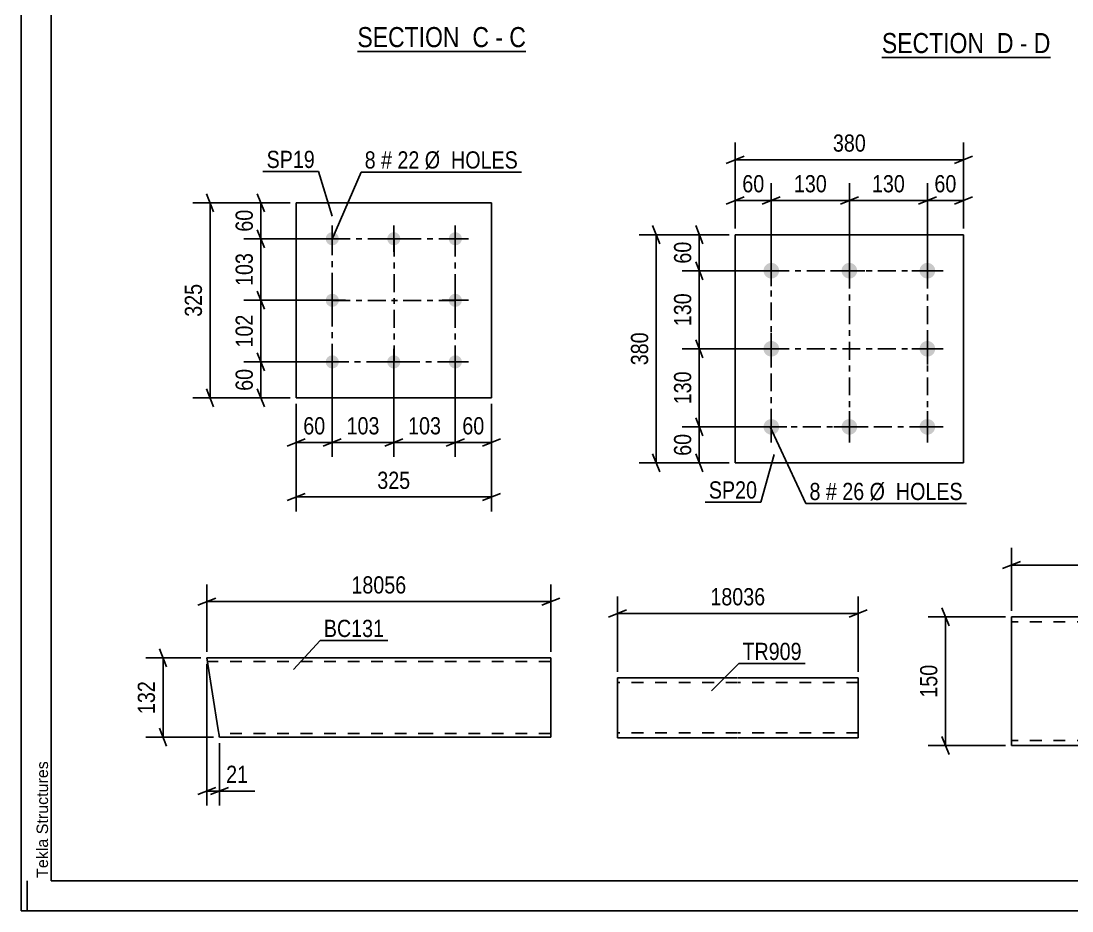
# Model space of a CAD drawing. Header units: millimetres. Extents: x 0 to 841, y 0 to 594.
# Drawn here: x 0 to 175.1, y 0 to 148.2 of the extents above; entities that cross this region are included whole.
import ezdxf

# ---------------------------------------------------------------- set-up
doc = ezdxf.new("R2010")
doc.units = ezdxf.units.MM
doc.linetypes.add('DXK_LINE_DOT2', pattern=[3.9198, 1.9599, -1.9599])
doc.linetypes.add('DXK_LINE_DOT3', pattern=[5.9187, 2.979, -0.9799, 0.9799, -0.9799])
doc.styles.add('Arial', font='ARIAL.TTF', dxfattribs={"height": 0.2})
doc.styles.add('Arial Narrow', font='ARIALN.TTF', dxfattribs={"height": 0.2})

# ---------------------------------------------------------------- blocks, each defined once
blk = doc.blocks.new('Unknown-814735430-18 - 6931')
at = {"color": 6, "linetype": 'Continuous'}
blk.add_line((143.41, 142.07), (171.48, 142.07), dxfattribs=at)
at = {"color": 0, "linetype": 'Continuous'}
for points in [[(161.52, 142.82), (161.52, 146.32), (143.41, 146.32), (143.41, 142.82)], [(165.34, 142.82), (165.34, 146.32), (162.57, 146.32), (162.57, 142.82)], [(167.66, 142.82), (167.66, 146.32), (166.39, 146.32), (166.39, 142.82)], [(171.48, 142.82), (171.48, 146.32), (168.71, 146.32), (168.71, 142.82)]]:
    blk.add_wipeout(points, dxfattribs=at)
at = {"color": 7, "linetype": 'Continuous', "style": 'Arial Narrow'}
for s, p in [('SECTION ', (143.41, 142.82)), ('D', (162.57, 142.82)), ('D', (168.71, 142.82)), ('-', (166.39, 142.82))]:
    blk.add_text(s, height=3.34, dxfattribs=at).set_placement(p)
blk = doc.blocks.new('Unknown-814735430-1133')
at = {"color": 5, "linetype": 'Continuous'}
for p, q in [((0, 594), (0, 0)), ((5, 589), (5, 5)), ((1, 0), (1, 5)), ((5, 5), (836, 5)), ((0, 0), (841, 0))]:
    blk.add_line(p, q, dxfattribs=at)
at = {"color": 174, "linetype": 'Continuous', "style": 'Arial'}
blk.add_text('Tekla Structures', height=1.9102, rotation=90, dxfattribs=at).set_placement((4.5, 5.5))
blk = doc.blocks.new('Unknown-814735430-19 - 12405')
at = {"color": 6, "linetype": 'Continuous'}
blk.add_line((56.04, 143.06), (84.11, 143.06), dxfattribs=at)
at = {"color": 0, "linetype": 'Continuous'}
for points in [[(74.15, 143.81), (74.15, 147.31), (56.04, 147.31), (56.04, 143.81)], [(77.97, 143.81), (77.97, 147.31), (75.2, 147.31), (75.2, 143.81)], [(80.29, 143.81), (80.29, 147.31), (79.02, 147.31), (79.02, 143.81)], [(84.11, 143.81), (84.11, 147.31), (81.34, 147.31), (81.34, 143.81)]]:
    blk.add_wipeout(points, dxfattribs=at)
at = {"color": 7, "linetype": 'Continuous', "style": 'Arial Narrow'}
for s, p in [('SECTION ', (56.04, 143.81)), ('C', (75.2, 143.81)), ('C', (81.34, 143.81)), ('-', (79.02, 143.81))]:
    blk.add_text(s, height=3.34, dxfattribs=at).set_placement(p)
blk = doc.blocks.new('Bolt-814735430-2282 - 2220')
at = {"linetype": 'Continuous'}
for points in [[(124.99, 107.89, -1), (124.99, 105.29, -1)], [(137.99, 107.89, -1), (137.99, 105.29, -1)], [(150.99, 107.89, -1), (150.99, 105.29, -1)], [(124.99, 94.89, -1), (124.99, 92.29, -1)], [(150.99, 94.89, -1), (150.99, 92.29, -1)], [(124.99, 81.89, -1), (124.99, 79.29, -1)], [(137.99, 81.89, -1), (137.99, 79.29, -1)], [(150.99, 81.89, -1), (150.99, 79.29, -1)]]:
    blk.add_hatch(color=1, dxfattribs=at).paths.add_polyline_path(points)
at = {"color": 1, "linetype": 'Continuous'}
for p, q in [((124.99, 109.19), (124.99, 103.99)), ((137.99, 109.19), (137.99, 103.99)), ((150.99, 109.19), (150.99, 103.99)), ((122.39, 106.59), (127.59, 106.59)), ((135.39, 106.59), (140.59, 106.59)), ((148.39, 106.59), (153.59, 106.59)), ((124.99, 96.19), (124.99, 90.99)), ((150.99, 96.19), (150.99, 90.99)), ((122.39, 93.59), (127.59, 93.59)), ((148.39, 93.59), (153.59, 93.59)), ((124.99, 83.19), (124.99, 77.99)), ((137.99, 83.19), (137.99, 77.99)), ((150.99, 83.19), (150.99, 77.99)), ((122.39, 80.59), (127.59, 80.59)), ((135.39, 80.59), (140.59, 80.59)), ((148.39, 80.59), (153.59, 80.59))]:
    blk.add_line(p, q, dxfattribs=at)
blk = doc.blocks.new('Part-814735430-2297 - 2220')
at = {"color": 2, "linetype": 'Continuous'}
for p, q in [((118.99, 112.59), (118.99, 74.59)), ((118.99, 112.59), (156.99, 112.59)), ((156.99, 112.59), (156.99, 74.59)), ((118.99, 74.59), (156.99, 74.59))]:
    blk.add_line(p, q, dxfattribs=at)
blk = doc.blocks.new('Part-814735430-2414 - 2399')
at = {"color": 2, "linetype": 'Continuous'}
for p, q in [((164.98, 48.97), (164.98, 47.25)), ((193.55, 48.97), (164.98, 48.97)), ((193.55, 48.84), (193.55, 48.97)), ((193.55, 48.84), (193.55, 47.25)), ((164.98, 28.6), (164.98, 47.25)), ((193.55, 47.25), (193.55, 27.54)), ((164.98, 27.67), (164.98, 28.6)), ((164.98, 27.54), (164.98, 27.67)), ((193.55, 27.54), (164.98, 27.54))]:
    blk.add_line(p, q, dxfattribs=at)
at = {"color": 7, "linetype": 'DXK_LINE_DOT2'}
for p, q in [((193.55, 48.11), (164.98, 48.11)), ((193.55, 47.25), (193.55, 48.47)), ((164.98, 28.6), (164.98, 28.04)), ((164.98, 28.4), (164.98, 28.46)), ((193.55, 28.4), (164.98, 28.4)), ((193.55, 28.4), (193.55, 28.46))]:
    blk.add_line(p, q, dxfattribs=at)
blk = doc.blocks.new('Part-814735430-13093 - 13092')
at = {"color": 2, "linetype": 'Continuous'}
for p, q in [((30.98, 42.13), (68.14, 42.13)), ((32.86, 30.13), (30.98, 42.13)), ((68.24, 42.13), (88.24, 42.13)), ((88.24, 42.13), (88.24, 42.03)), ((88.24, 42.03), (88.24, 41.38)), ((88.24, 41.38), (88.24, 30.13)), ((32.99, 29.28), (32.86, 30.13)), ((88.24, 28.93), (88.24, 30.13)), ((33.03, 29.02), (32.99, 29.28)), ((33.05, 28.93), (33.03, 29.02)), ((33.05, 28.93), (68.14, 28.93)), ((68.24, 28.93), (88.24, 28.93))]:
    blk.add_line(p, q, dxfattribs=at)
at = {"color": 7, "linetype": 'DXK_LINE_DOT2'}
for p, q in [((68.14, 41.53), (31.07, 41.53)), ((88.24, 41.53), (68.24, 41.53)), ((88.24, 41.77), (88.24, 41.38)), ((68.14, 29.53), (32.95, 29.53)), ((33.05, 28.93), (32.99, 29.28)), ((88.24, 29.53), (68.24, 29.53)), ((88.24, 29.02), (88.24, 29.28)), ((88.24, 28.93), (88.24, 29.02))]:
    blk.add_line(p, q, dxfattribs=at)
blk = doc.blocks.new('Bolt-814735430-2518 - 2484')
at = {"linetype": 'Continuous'}
for points in [[(51.85, 113.01, -1), (51.85, 110.81, -1)], [(62.1, 113.01, -1), (62.1, 110.81, -1)], [(72.35, 113.01, -1), (72.35, 110.81, -1)], [(51.85, 102.76, -1), (51.85, 100.56, -1)], [(72.35, 102.76, -1), (72.35, 100.56, -1)], [(51.85, 92.51, -1), (51.85, 90.31, -1)], [(62.1, 92.51, -1), (62.1, 90.31, -1)], [(72.35, 92.51, -1), (72.35, 90.31, -1)]]:
    blk.add_hatch(color=1, dxfattribs=at).paths.add_polyline_path(points)
at = {"color": 1, "linetype": 'Continuous'}
for p, q in [((51.85, 114.11), (51.85, 109.71)), ((62.1, 114.11), (62.1, 109.71)), ((72.35, 114.11), (72.35, 109.71)), ((49.65, 111.91), (54.05, 111.91)), ((59.9, 111.91), (64.3, 111.91)), ((70.15, 111.91), (74.55, 111.91)), ((51.85, 103.86), (51.85, 99.46)), ((72.35, 103.86), (72.35, 99.46)), ((49.65, 101.66), (54.05, 101.66)), ((70.15, 101.66), (74.55, 101.66)), ((51.85, 93.61), (51.85, 89.21)), ((62.1, 93.61), (62.1, 89.21)), ((72.35, 93.61), (72.35, 89.21)), ((49.65, 91.41), (54.05, 91.41)), ((59.9, 91.41), (64.3, 91.41)), ((70.15, 91.41), (74.55, 91.41))]:
    blk.add_line(p, q, dxfattribs=at)
blk = doc.blocks.new('Part-814735430-2523 - 2484')
at = {"color": 2, "linetype": 'Continuous'}
for p, q in [((45.85, 85.41), (45.85, 117.91)), ((45.85, 117.91), (78.35, 117.91)), ((78.35, 117.91), (78.35, 85.41)), ((78.35, 85.41), (45.85, 85.41))]:
    blk.add_line(p, q, dxfattribs=at)
blk = doc.blocks.new('Part-814735430-6387 - 6380')
at = {"color": 2, "linetype": 'Continuous'}
for p, q in [((119.36, 38.83), (99.36, 38.83)), ((99.36, 30.43), (99.36, 38.83)), ((139.46, 38.83), (119.46, 38.83)), ((139.46, 38.83), (139.46, 38.83)), ((139.46, 38.83), (139.46, 30.43)), ((99.36, 28.83), (99.36, 30.43)), ((139.46, 30.43), (139.46, 28.83)), ((119.36, 28.83), (99.36, 28.83)), ((139.46, 28.83), (119.46, 28.83)), ((139.46, 28.83), (139.46, 28.83))]:
    blk.add_line(p, q, dxfattribs=at)
at = {"color": 7, "linetype": 'DXK_LINE_DOT2'}
for p, q in [((139.46, 28.83), (139.46, 38.83)), ((139.46, 38.83), (139.46, 38.83)), ((119.36, 38.03), (99.36, 38.03)), ((139.46, 38.03), (119.46, 38.03)), ((139.46, 38.03), (139.46, 38.03)), ((99.36, 28.95), (99.36, 30.43)), ((139.46, 29.69), (139.46, 30.13)), ((99.36, 29.63), (99.36, 29.69)), ((119.36, 29.63), (99.36, 29.63)), ((139.46, 29.63), (119.46, 29.63)), ((139.46, 29.63), (139.46, 29.69)), ((139.46, 29.63), (139.46, 29.63)), ((139.46, 28.83), (139.46, 28.83))]:
    blk.add_line(p, q, dxfattribs=at)
blk = doc.blocks.new('Rectangle-814735430-2384 - 2220')
at = {"color": 1, "linetype": 'DXK_LINE_DOT3'}
blk.add_lwpolyline([(124.99, 106.59), (150.99, 106.59), (150.99, 80.59), (124.99, 80.59), (124.99, 106.59)], close=True, dxfattribs=at)
blk = doc.blocks.new('Rectangle-814735430-2610 - 2484')
at = {"color": 1, "linetype": 'DXK_LINE_DOT3'}
blk.add_lwpolyline([(51.85, 111.91), (72.35, 111.91), (72.35, 91.41), (51.85, 91.41), (51.85, 111.91)], close=True, dxfattribs=at)
blk = doc.blocks.new('Line-814735430-2370 - 2220')
at = {"color": 1, "linetype": 'DXK_LINE_DOT3'}
blk.add_line((137.99, 106.59), (137.99, 80.59), dxfattribs=at)
blk = doc.blocks.new('Line-814735430-2596 - 2484')
at = {"color": 1, "linetype": 'DXK_LINE_DOT3'}
blk.add_line((62.15, 111.91), (62.15, 91.41), dxfattribs=at)
blk = doc.blocks.new('Line-814735430-2377 - 2220')
at = {"color": 1, "linetype": 'DXK_LINE_DOT3'}
blk.add_line((124.99, 93.59), (150.99, 93.59), dxfattribs=at)
blk = doc.blocks.new('Line-814735430-2603 - 2484')
at = {"color": 1, "linetype": 'DXK_LINE_DOT3'}
blk.add_line((51.85, 101.61), (72.35, 101.61), dxfattribs=at)
blk = doc.blocks.new('StraightDimension-814735430-2350 - 2220')
at = {"color": 7, "linetype": 'Continuous'}
for p, q in [((123.99, 80.59), (110.14, 80.59)), ((112.39, 82.09), (113.59, 79.09)), ((112.99, 74.59), (112.99, 80.59)), ((113.59, 73.09), (112.39, 76.09)), ((117.99, 74.59), (110.14, 74.59))]:
    blk.add_line(p, q, dxfattribs=at)
at = {"color": 0}
blk.add_wipeout([(112.24, 80.02), (108.04, 80.02), (108.04, 75.17), (112.24, 75.17)], dxfattribs=at)
at = {"color": 3, "style": 'Arial Narrow'}
blk.add_text('60', height=2.863, rotation=90.0002, dxfattribs=at).set_placement((111.64, 75.77))
blk = doc.blocks.new('StraightDimension-814735430-2299 - 2220')
at = {"color": 7, "linetype": 'Continuous'}
for p, q in [((118.99, 113.59), (118.99, 127.91)), ((156.99, 113.59), (156.99, 127.91)), ((120.49, 125.66), (117.49, 124.46)), ((118.99, 125.06), (156.99, 125.06)), ((155.49, 124.46), (158.49, 125.66))]:
    blk.add_line(p, q, dxfattribs=at)
at = {"color": 0}
blk.add_wipeout([(141.33, 125.81), (141.33, 130.01), (134.65, 130.01), (134.65, 125.81)], dxfattribs=at)
at = {"color": 3, "style": 'Arial Narrow'}
blk.add_text('380', height=2.863, dxfattribs=at).set_placement((135.25, 126.41))
blk = doc.blocks.new('StraightDimension-814735430-2314 - 2220')
at = {"color": 7, "linetype": 'Continuous'}
for p, q in [((118.99, 113.59), (118.99, 121.14)), ((124.99, 107.59), (124.99, 121.14)), ((117.49, 117.69), (120.49, 118.89)), ((118.99, 118.29), (124.99, 118.29)), ((126.49, 118.89), (123.49, 117.69))]:
    blk.add_line(p, q, dxfattribs=at)
at = {"color": 0}
blk.add_wipeout([(124.42, 119.04), (124.42, 123.24), (119.56, 123.24), (119.56, 119.04)], dxfattribs=at)
at = {"color": 3, "style": 'Arial Narrow'}
blk.add_text('60', height=2.863, dxfattribs=at).set_placement((120.16, 119.64))
blk = doc.blocks.new('StraightDimension-814735430-2324 - 2220')
at = {"color": 7, "linetype": 'Continuous'}
for p, q in [((150.99, 107.59), (150.99, 121.14)), ((156.99, 113.59), (156.99, 121.14)), ((149.49, 117.69), (152.49, 118.89)), ((150.99, 118.29), (156.99, 118.29)), ((158.49, 118.89), (155.49, 117.69))]:
    blk.add_line(p, q, dxfattribs=at)
at = {"color": 0}
blk.add_wipeout([(156.42, 119.04), (156.42, 123.24), (151.56, 123.24), (151.56, 119.04)], dxfattribs=at)
at = {"color": 3, "style": 'Arial Narrow'}
blk.add_text('60', height=2.863, dxfattribs=at).set_placement((152.16, 119.64))
blk = doc.blocks.new('StraightDimension-814735430-2335 - 2220')
at = {"color": 7, "linetype": 'Continuous'}
for p, q in [((106.42, 111.09), (105.22, 114.09)), ((117.99, 112.59), (102.97, 112.59)), ((105.82, 74.59), (105.82, 112.59)), ((105.22, 76.09), (106.42, 73.09)), ((117.99, 74.59), (102.97, 74.59))]:
    blk.add_line(p, q, dxfattribs=at)
at = {"color": 0}
blk.add_wipeout([(105.07, 96.94), (100.87, 96.94), (100.87, 90.25), (105.07, 90.25)], dxfattribs=at)
at = {"color": 3, "style": 'Arial Narrow'}
blk.add_text('380', height=2.863, rotation=90.0002, dxfattribs=at).set_placement((104.47, 90.85))
blk = doc.blocks.new('StraightDimension-814735430-2360 - 2220')
at = {"color": 7, "linetype": 'Continuous'}
for p, q in [((112.39, 114.09), (113.59, 111.09)), ((117.99, 112.59), (110.14, 112.59)), ((112.99, 106.59), (112.99, 112.59)), ((113.59, 105.09), (112.39, 108.09)), ((123.99, 106.59), (110.14, 106.59))]:
    blk.add_line(p, q, dxfattribs=at)
at = {"color": 0}
blk.add_wipeout([(112.24, 112.02), (108.04, 112.02), (108.04, 107.17), (112.24, 107.17)], dxfattribs=at)
at = {"color": 3, "style": 'Arial Narrow'}
blk.add_text('60', height=2.863, rotation=90.0002, dxfattribs=at).set_placement((111.64, 107.77))
blk = doc.blocks.new('StraightDimension-814735430-11244 - 2220')
at = {"color": 7, "linetype": 'Continuous'}
for p, q in [((124.99, 107.59), (124.99, 121.14)), ((137.99, 107.59), (137.99, 121.14)), ((126.49, 118.89), (123.49, 117.69)), ((124.99, 118.29), (137.99, 118.29)), ((136.49, 117.69), (139.49, 118.89))]:
    blk.add_line(p, q, dxfattribs=at)
at = {"color": 0}
blk.add_wipeout([(134.83, 119.04), (134.83, 123.24), (128.15, 123.24), (128.15, 119.04)], dxfattribs=at)
at = {"color": 3, "style": 'Arial Narrow'}
blk.add_text('130', height=2.863, dxfattribs=at).set_placement((128.75, 119.64))
blk = doc.blocks.new('StraightDimension-814735430-11246 - 2220')
at = {"color": 7, "linetype": 'Continuous'}
for p, q in [((137.99, 107.59), (137.99, 121.14)), ((150.99, 107.59), (150.99, 121.14)), ((139.49, 118.89), (136.49, 117.69)), ((137.99, 118.29), (150.99, 118.29)), ((149.49, 117.69), (152.49, 118.89))]:
    blk.add_line(p, q, dxfattribs=at)
at = {"color": 0}
blk.add_wipeout([(147.83, 119.04), (147.83, 123.24), (141.15, 123.24), (141.15, 119.04)], dxfattribs=at)
at = {"color": 3, "style": 'Arial Narrow'}
blk.add_text('130', height=2.863, dxfattribs=at).set_placement((141.75, 119.64))
blk = doc.blocks.new('StraightDimension-814735430-11266 - 2220')
at = {"color": 7, "linetype": 'Continuous'}
for p, q in [((113.59, 92.09), (112.39, 95.09)), ((123.99, 93.59), (110.14, 93.59)), ((112.99, 80.59), (112.99, 93.59)), ((123.99, 80.59), (110.14, 80.59)), ((112.39, 82.09), (113.59, 79.09))]:
    blk.add_line(p, q, dxfattribs=at)
at = {"color": 0}
blk.add_wipeout([(112.24, 90.44), (108.04, 90.44), (108.04, 83.75), (112.24, 83.75)], dxfattribs=at)
at = {"color": 3, "style": 'Arial Narrow'}
blk.add_text('130', height=2.863, rotation=90.0002, dxfattribs=at).set_placement((111.64, 84.35))
blk = doc.blocks.new('StraightDimension-814735430-11268 - 2220')
at = {"color": 7, "linetype": 'Continuous'}
for p, q in [((113.59, 105.09), (112.39, 108.09)), ((123.99, 106.59), (110.14, 106.59)), ((112.99, 93.59), (112.99, 106.59)), ((112.39, 95.09), (113.59, 92.09)), ((123.99, 93.59), (110.14, 93.59))]:
    blk.add_line(p, q, dxfattribs=at)
at = {"color": 0}
blk.add_wipeout([(112.24, 103.44), (108.04, 103.44), (108.04, 96.75), (112.24, 96.75)], dxfattribs=at)
at = {"color": 3, "style": 'Arial Narrow'}
blk.add_text('130', height=2.863, rotation=90.0002, dxfattribs=at).set_placement((111.64, 97.35))
blk = doc.blocks.new('StraightDimension-814735430-2416 - 2399')
at = {"color": 7, "linetype": 'Continuous'}
for p, q in [((154.59, 47.47), (153.39, 50.47)), ((163.98, 48.97), (151.14, 48.97)), ((153.99, 27.54), (153.99, 48.97)), ((153.39, 29.04), (154.59, 26.04)), ((163.98, 27.54), (151.14, 27.54))]:
    blk.add_line(p, q, dxfattribs=at)
at = {"color": 0}
blk.add_wipeout([(153.24, 41.6), (149.04, 41.6), (149.04, 34.91), (153.24, 34.91)], dxfattribs=at)
at = {"color": 3, "style": 'Arial Narrow'}
blk.add_text('150', height=2.863, rotation=90.0002, dxfattribs=at).set_placement((152.64, 35.51))
blk = doc.blocks.new('StraightDimension-814735430-2427 - 2399')
at = {"color": 7, "linetype": 'Continuous'}
for p, q in [((164.98, 49.97), (164.98, 60.44)), ((193.55, 49.97), (193.55, 60.44)), ((166.48, 58.19), (163.48, 56.99)), ((192.05, 56.99), (195.05, 58.19)), ((164.98, 57.59), (193.55, 57.59))]:
    blk.add_line(p, q, dxfattribs=at)
at = {"color": 0}
blk.add_wipeout([(182.6, 58.34), (182.6, 62.54), (175.92, 62.54), (175.92, 58.34)], dxfattribs=at)
at = {"color": 3, "style": 'Arial Narrow'}
blk.add_text('200', height=2.863, dxfattribs=at).set_placement((176.52, 58.94))
blk = doc.blocks.new('StraightDimension-814735430-13110 - 13092')
at = {"color": 7, "linetype": 'Continuous'}
for p, q in [((30.98, 41.13), (30.98, 17.57)), ((33.05, 27.93), (33.05, 17.57)), ((29.48, 19.37), (32.48, 20.57)), ((30.98, 19.97), (33.05, 19.97)), ((34.55, 20.57), (31.55, 19.37))]:
    blk.add_line(p, q, dxfattribs=at)
at = {"color": 0}
blk.add_wipeout([(38.43, 20.72), (38.43, 24.92), (33.57, 24.92), (33.57, 20.72)], dxfattribs=at)
at = {"color": 7, "linetype": 'Continuous'}
blk.add_line((33.05, 19.97), (38.96, 19.97), dxfattribs=at)
blk.add_line((33.05, 19.97), (38.96, 19.97), dxfattribs=at)
at = {"color": 3, "style": 'Arial Narrow'}
blk.add_text('21', height=2.863, dxfattribs=at).set_placement((34.17, 21.32))
blk = doc.blocks.new('StraightDimension-814735430-13123 - 13092')
at = {"color": 7, "linetype": 'Continuous'}
for p, q in [((30.98, 43.13), (30.98, 54.35)), ((88.24, 43.13), (88.24, 54.35)), ((32.48, 52.1), (29.48, 50.9)), ((30.98, 51.5), (88.24, 51.5)), ((86.74, 50.9), (89.74, 52.1))]:
    blk.add_line(p, q, dxfattribs=at)
at = {"color": 0}
blk.add_wipeout([(64.78, 52.25), (64.78, 56.45), (54.44, 56.45), (54.44, 52.25)], dxfattribs=at)
at = {"color": 3, "style": 'Arial Narrow'}
blk.add_text('18056', height=2.863, dxfattribs=at).set_placement((55.04, 52.85))
blk = doc.blocks.new('StraightDimension-814735430-13144 - 13092')
at = {"color": 7, "linetype": 'Continuous'}
for p, q in [((29.98, 42.13), (20.81, 42.13)), ((24.26, 40.63), (23.06, 43.63)), ((23.66, 28.93), (23.66, 42.13)), ((23.06, 30.43), (24.26, 27.43)), ((32.05, 28.93), (20.81, 28.93))]:
    blk.add_line(p, q, dxfattribs=at)
at = {"color": 0}
blk.add_wipeout([(22.91, 38.87), (18.71, 38.87), (18.71, 32.18), (22.91, 32.18)], dxfattribs=at)
at = {"color": 3, "style": 'Arial Narrow'}
blk.add_text('132', height=2.863, rotation=90.0002, dxfattribs=at).set_placement((22.31, 32.78))
blk = doc.blocks.new('StraightDimension-814735430-11695 - 2484')
at = {"color": 7, "linetype": 'Continuous'}
for p, q in [((51.85, 90.41), (51.85, 75.59)), ((62.1, 90.41), (62.1, 75.59)), ((50.35, 77.39), (53.35, 78.59)), ((51.85, 77.99), (62.1, 77.99)), ((63.6, 78.59), (60.6, 77.39))]:
    blk.add_line(p, q, dxfattribs=at)
at = {"color": 0}
blk.add_wipeout([(60.31, 78.74), (60.31, 82.94), (53.63, 82.94), (53.63, 78.74)], dxfattribs=at)
at = {"color": 3, "style": 'Arial Narrow'}
blk.add_text('103', height=2.863, dxfattribs=at).set_placement((54.23, 79.34))
blk = doc.blocks.new('StraightDimension-814735430-2572 - 2484')
at = {"color": 7, "linetype": 'Continuous'}
for p, q in [((39.36, 119.41), (40.56, 116.41)), ((44.85, 117.91), (37.11, 117.91)), ((39.96, 111.91), (39.96, 117.91)), ((40.56, 110.41), (39.36, 113.41)), ((50.85, 111.91), (37.11, 111.91))]:
    blk.add_line(p, q, dxfattribs=at)
at = {"color": 0}
blk.add_wipeout([(39.21, 117.34), (35.01, 117.34), (35.01, 112.49), (39.21, 112.49)], dxfattribs=at)
at = {"color": 3, "style": 'Arial Narrow'}
blk.add_text('60', height=2.863, rotation=90.0002, dxfattribs=at).set_placement((38.61, 113.09))
blk = doc.blocks.new('StraightDimension-814735430-2525 - 2484')
at = {"color": 7, "linetype": 'Continuous'}
for p, q in [((32.09, 116.41), (30.89, 119.41)), ((44.85, 117.91), (28.64, 117.91)), ((31.49, 85.41), (31.49, 117.91)), ((30.89, 86.91), (32.09, 83.91)), ((44.85, 85.41), (28.64, 85.41))]:
    blk.add_line(p, q, dxfattribs=at)
at = {"color": 0}
blk.add_wipeout([(30.74, 105.01), (26.54, 105.01), (26.54, 98.32), (30.74, 98.32)], dxfattribs=at)
at = {"color": 3, "style": 'Arial Narrow'}
blk.add_text('325', height=2.863, rotation=90.0002, dxfattribs=at).set_placement((30.14, 98.92))
blk = doc.blocks.new('StraightDimension-814735430-2536 - 2484')
at = {"color": 7, "linetype": 'Continuous'}
for p, q in [((72.35, 90.41), (72.35, 75.59)), ((78.35, 84.41), (78.35, 75.59)), ((70.85, 77.39), (73.85, 78.59)), ((72.35, 77.99), (78.35, 77.99)), ((79.85, 78.59), (76.85, 77.39))]:
    blk.add_line(p, q, dxfattribs=at)
at = {"color": 0}
blk.add_wipeout([(77.77, 78.74), (77.77, 82.94), (72.92, 82.94), (72.92, 78.74)], dxfattribs=at)
at = {"color": 3, "style": 'Arial Narrow'}
blk.add_text('60', height=2.863, dxfattribs=at).set_placement((73.52, 79.34))
blk = doc.blocks.new('StraightDimension-814735430-2546 - 2484')
at = {"color": 7, "linetype": 'Continuous'}
for p, q in [((51.85, 90.41), (51.85, 75.59)), ((45.85, 84.41), (45.85, 75.59)), ((44.35, 77.39), (47.35, 78.59)), ((45.85, 77.99), (51.85, 77.99)), ((53.35, 78.59), (50.35, 77.39))]:
    blk.add_line(p, q, dxfattribs=at)
at = {"color": 0}
blk.add_wipeout([(51.27, 78.74), (51.27, 82.94), (46.42, 82.94), (46.42, 78.74)], dxfattribs=at)
at = {"color": 3, "style": 'Arial Narrow'}
blk.add_text('60', height=2.863, dxfattribs=at).set_placement((47.02, 79.34))
blk = doc.blocks.new('StraightDimension-814735430-2561 - 2484')
at = {"color": 7, "linetype": 'Continuous'}
for p, q in [((45.85, 84.41), (45.85, 66.52)), ((78.35, 84.41), (78.35, 66.52)), ((47.35, 69.52), (44.35, 68.32)), ((45.85, 68.92), (78.35, 68.92)), ((76.85, 68.32), (79.85, 69.52))]:
    blk.add_line(p, q, dxfattribs=at)
at = {"color": 0}
blk.add_wipeout([(65.44, 69.67), (65.44, 73.87), (58.75, 73.87), (58.75, 69.67)], dxfattribs=at)
at = {"color": 3, "style": 'Arial Narrow'}
blk.add_text('325', height=2.863, dxfattribs=at).set_placement((59.35, 70.27))
blk = doc.blocks.new('StraightDimension-814735430-2582 - 2484')
at = {"color": 7, "linetype": 'Continuous'}
for p, q in [((39.36, 92.91), (40.56, 89.91)), ((50.85, 91.41), (37.11, 91.41)), ((39.96, 85.41), (39.96, 91.41)), ((40.56, 83.91), (39.36, 86.91)), ((44.85, 85.41), (37.11, 85.41))]:
    blk.add_line(p, q, dxfattribs=at)
at = {"color": 0}
blk.add_wipeout([(39.21, 90.84), (35.01, 90.84), (35.01, 85.99), (39.21, 85.99)], dxfattribs=at)
at = {"color": 3, "style": 'Arial Narrow'}
blk.add_text('60', height=2.863, rotation=90.0002, dxfattribs=at).set_placement((38.61, 86.59))
blk = doc.blocks.new('StraightDimension-814735430-11697 - 2484')
at = {"color": 7, "linetype": 'Continuous'}
for p, q in [((62.1, 90.41), (62.1, 75.59)), ((72.35, 90.41), (72.35, 75.59)), ((60.6, 77.39), (63.6, 78.59)), ((62.1, 77.99), (72.35, 77.99)), ((73.85, 78.59), (70.85, 77.39))]:
    blk.add_line(p, q, dxfattribs=at)
at = {"color": 0}
blk.add_wipeout([(70.56, 78.74), (70.56, 82.94), (63.88, 82.94), (63.88, 78.74)], dxfattribs=at)
at = {"color": 3, "style": 'Arial Narrow'}
blk.add_text('103', height=2.863, dxfattribs=at).set_placement((64.48, 79.34))
blk = doc.blocks.new('StraightDimension-814735430-11717 - 2484')
at = {"color": 7, "linetype": 'Continuous'}
for p, q in [((50.85, 101.66), (37.11, 101.66)), ((39.36, 103.16), (40.56, 100.16)), ((39.96, 91.41), (39.96, 101.66)), ((40.56, 89.91), (39.36, 92.91)), ((50.85, 91.41), (37.11, 91.41))]:
    blk.add_line(p, q, dxfattribs=at)
at = {"color": 0}
blk.add_wipeout([(39.21, 99.88), (35.01, 99.88), (35.01, 93.2), (39.21, 93.2)], dxfattribs=at)
at = {"color": 3, "style": 'Arial Narrow'}
blk.add_text('102', height=2.863, rotation=90.0002, dxfattribs=at).set_placement((38.61, 93.8))
blk = doc.blocks.new('StraightDimension-814735430-11719 - 2484')
at = {"color": 7, "linetype": 'Continuous'}
for p, q in [((39.36, 113.41), (40.56, 110.41)), ((50.85, 111.91), (37.11, 111.91)), ((39.96, 101.66), (39.96, 111.91)), ((50.85, 101.66), (37.11, 101.66)), ((40.56, 100.16), (39.36, 103.16))]:
    blk.add_line(p, q, dxfattribs=at)
at = {"color": 0}
blk.add_wipeout([(39.21, 110.13), (35.01, 110.13), (35.01, 103.45), (39.21, 103.45)], dxfattribs=at)
at = {"color": 3, "style": 'Arial Narrow'}
blk.add_text('103', height=2.863, rotation=90.0002, dxfattribs=at).set_placement((38.61, 104.05))
blk = doc.blocks.new('StraightDimension-814735430-6391 - 6380')
at = {"color": 7, "linetype": 'Continuous'}
for p, q in [((99.36, 39.83), (99.36, 52.38)), ((139.46, 39.83), (139.46, 52.38)), ((100.86, 50.13), (97.86, 48.93)), ((99.36, 49.53), (139.46, 49.53)), ((137.96, 48.93), (140.96, 50.13))]:
    blk.add_line(p, q, dxfattribs=at)
at = {"color": 0}
blk.add_wipeout([(124.58, 50.28), (124.58, 54.48), (114.24, 54.48), (114.24, 50.28)], dxfattribs=at)
at = {"color": 3, "style": 'Arial Narrow'}
blk.add_text('18036', height=2.863, dxfattribs=at).set_placement((114.84, 50.88))
blk = doc.blocks.new('Mark-814735430-2278 - 2220')
at = {"color": 0}
for points in [[(133.18, 68.41), (133.18, 71.41), (131.35, 71.41), (131.35, 68.41)], [(135.91, 68.41), (135.91, 71.41), (134.08, 71.41), (134.08, 68.41)], [(140.46, 68.41), (140.46, 71.41), (136.81, 71.41), (136.81, 68.41)], [(156.89, 68.41), (156.89, 71.41), (141.36, 71.41), (141.36, 68.41)]]:
    blk.add_wipeout(points, dxfattribs=at)
for points in [[(133.18, 68.41), (133.18, 71.41), (131.35, 71.41), (131.35, 68.41)], [(135.91, 68.41), (135.91, 71.41), (134.08, 71.41), (134.08, 68.41)], [(140.46, 68.41), (140.46, 71.41), (136.81, 71.41), (136.81, 68.41)], [(156.89, 68.41), (156.89, 71.41), (141.36, 71.41), (141.36, 68.41)]]:
    blk.add_wipeout(points, dxfattribs=at)
at = {"color": 7, "linetype": 'Continuous'}
for p, q in [((124.76, 80.7), (130.75, 67.81)), ((130.75, 67.81), (157.49, 67.81))]:
    blk.add_line(p, q, dxfattribs=at)
at = {"color": 3, "style": 'Arial Narrow'}
for s, height, p in [('8', 2.86, (131.35, 68.41)), ('#', 2.86, (134.08, 68.41)), ('26', 2.863, (136.81, 68.41)), ('Ø  HOLES', 2.863, (141.36, 68.41))]:
    blk.add_text(s, height=height, dxfattribs=at).set_placement(p)
blk = doc.blocks.new('Mark-814735430-2293 - 2220')
at = {"color": 0}
blk.add_wipeout([(122.62, 68.66), (122.62, 71.66), (114.58, 71.66), (114.58, 68.66)], dxfattribs=at)
blk.add_wipeout([(122.62, 68.66), (122.62, 71.66), (114.58, 71.66), (114.58, 68.66)], dxfattribs=at)
at = {"color": 30, "linetype": 'Continuous'}
for p in [(125.45, 75.97), (113.98, 68.06)]:
    blk.add_line(p, (123.22, 68.06), dxfattribs=at)
at = {"color": 3, "style": 'Arial Narrow'}
blk.add_text('SP20', height=2.863, dxfattribs=at).set_placement((114.58, 68.66))
blk = doc.blocks.new('Mark-814735430-13133 - 13092')
at = {"color": 0}
blk.add_wipeout([(60.49, 45.61), (60.49, 48.61), (50.44, 48.61), (50.44, 45.61)], dxfattribs=at)
blk.add_wipeout([(60.49, 45.61), (60.49, 48.61), (50.44, 48.61), (50.44, 45.61)], dxfattribs=at)
at = {"color": 30, "linetype": 'Continuous'}
for p, q in [((45.4, 40.2), (49.84, 45.01)), ((49.84, 45.01), (61.09, 45.01))]:
    blk.add_line(p, q, dxfattribs=at)
at = {"color": 3, "style": 'Arial Narrow'}
blk.add_text('BC131', height=2.863, dxfattribs=at).set_placement((50.44, 45.61))
blk = doc.blocks.new('Mark-814735430-2519 - 2484')
at = {"color": 0}
blk.add_wipeout([(48.95, 123.69), (48.95, 126.69), (40.91, 126.69), (40.91, 123.69)], dxfattribs=at)
blk.add_wipeout([(48.95, 123.69), (48.95, 126.69), (40.91, 126.69), (40.91, 123.69)], dxfattribs=at)
at = {"color": 30, "linetype": 'Continuous'}
for p in [(40.31, 123.09), (51.85, 115.66)]:
    blk.add_line(p, (49.55, 123.09), dxfattribs=at)
at = {"color": 3, "style": 'Arial Narrow'}
blk.add_text('SP19', height=2.863, dxfattribs=at).set_placement((40.91, 123.69))
blk = doc.blocks.new('Mark-814735430-2514 - 2484')
at = {"color": 0}
for points in [[(59.08, 123.6), (59.08, 126.6), (57.25, 126.6), (57.25, 123.6)], [(61.81, 123.6), (61.81, 126.6), (59.98, 126.6), (59.98, 123.6)], [(66.36, 123.6), (66.36, 126.6), (62.71, 126.6), (62.71, 123.6)], [(82.79, 123.6), (82.79, 126.6), (67.26, 126.6), (67.26, 123.6)]]:
    blk.add_wipeout(points, dxfattribs=at)
for points in [[(59.08, 123.6), (59.08, 126.6), (57.25, 126.6), (57.25, 123.6)], [(61.81, 123.6), (61.81, 126.6), (59.98, 126.6), (59.98, 123.6)], [(66.36, 123.6), (66.36, 126.6), (62.71, 126.6), (62.71, 123.6)], [(82.79, 123.6), (82.79, 126.6), (67.26, 126.6), (67.26, 123.6)]]:
    blk.add_wipeout(points, dxfattribs=at)
at = {"color": 7, "linetype": 'Continuous'}
for p, q in [((51.75, 111.72), (56.65, 123)), ((56.65, 123), (83.39, 123))]:
    blk.add_line(p, q, dxfattribs=at)
at = {"color": 3, "style": 'Arial Narrow'}
for s, height, p in [('8', 2.86, (57.25, 123.6)), ('#', 2.86, (59.98, 123.6)), ('22', 2.863, (62.71, 123.6)), ('Ø  HOLES', 2.863, (67.26, 123.6))]:
    blk.add_text(s, height=height, dxfattribs=at).set_placement(p)
blk = doc.blocks.new('Mark-814735430-6383 - 6380')
at = {"color": 0}
blk.add_wipeout([(130.05, 41.78), (130.05, 44.78), (120.18, 44.78), (120.18, 41.78)], dxfattribs=at)
blk.add_wipeout([(130.05, 41.78), (130.05, 44.78), (120.18, 44.78), (120.18, 41.78)], dxfattribs=at)
at = {"color": 30, "linetype": 'Continuous'}
for p, q in [((115.04, 36.63), (119.58, 41.18)), ((119.58, 41.18), (130.65, 41.18))]:
    blk.add_line(p, q, dxfattribs=at)
at = {"color": 3, "style": 'Arial Narrow'}
blk.add_text('TR909', height=2.863, dxfattribs=at).set_placement((120.18, 41.78))

msp = doc.modelspace()

# ---------------------------------------------------------------- block references
for name in ['Unknown-814735430-18 - 6931', 'Part-814735430-2523 - 2484', 'Bolt-814735430-2518 - 2484', 'Part-814735430-2297 - 2220', 'Rectangle-814735430-2610 - 2484', 'Line-814735430-2596 - 2484', 'Bolt-814735430-2282 - 2220', 'Rectangle-814735430-2384 - 2220', 'Line-814735430-2370 - 2220', 'Line-814735430-2603 - 2484', 'Line-814735430-2377 - 2220', 'Part-814735430-2414 - 2399', 'Part-814735430-13093 - 13092', 'Part-814735430-6387 - 6380']:
    msp.add_blockref(name, (0, 0))

# ---------------------------------------------------------------- next in the draw order: block references
msp.add_blockref('Unknown-814735430-1133', (0, 0))

# ---------------------------------------------------------------- next in the draw order: block references
for name in ['Unknown-814735430-19 - 12405', 'StraightDimension-814735430-2299 - 2220', 'StraightDimension-814735430-2572 - 2484', 'StraightDimension-814735430-11695 - 2484', 'StraightDimension-814735430-2536 - 2484', 'StraightDimension-814735430-2350 - 2220', 'StraightDimension-814735430-13123 - 13092', 'StraightDimension-814735430-6391 - 6380', 'StraightDimension-814735430-2416 - 2399', 'StraightDimension-814735430-13110 - 13092']:
    msp.add_blockref(name, (0, 0))

# ---------------------------------------------------------------- next in the draw order: block references
for name in ['StraightDimension-814735430-2314 - 2220', 'StraightDimension-814735430-2324 - 2220', 'StraightDimension-814735430-2525 - 2484', 'StraightDimension-814735430-2427 - 2399', 'Mark-814735430-13133 - 13092', 'Mark-814735430-6383 - 6380', 'StraightDimension-814735430-13144 - 13092']:
    msp.add_blockref(name, (0, 0))

# ---------------------------------------------------------------- next in the draw order: block references
for name in ['Mark-814735430-2519 - 2484', 'StraightDimension-814735430-2335 - 2220', 'StraightDimension-814735430-2546 - 2484']:
    msp.add_blockref(name, (0, 0))

# ---------------------------------------------------------------- next in the draw order: block references
for name in ['Mark-814735430-2514 - 2484', 'StraightDimension-814735430-2360 - 2220', 'StraightDimension-814735430-11266 - 2220', 'StraightDimension-814735430-2561 - 2484']:
    msp.add_blockref(name, (0, 0))

# ---------------------------------------------------------------- next in the draw order: block references
for name in ['StraightDimension-814735430-11244 - 2220', 'StraightDimension-814735430-2582 - 2484', 'StraightDimension-814735430-11697 - 2484', 'Mark-814735430-2278 - 2220']:
    msp.add_blockref(name, (0, 0))

# ---------------------------------------------------------------- next in the draw order: block references
for name in ['StraightDimension-814735430-11246 - 2220', 'StraightDimension-814735430-11268 - 2220', 'StraightDimension-814735430-11717 - 2484', 'Mark-814735430-2293 - 2220']:
    msp.add_blockref(name, (0, 0))

# ---------------------------------------------------------------- next in the draw order: block references
msp.add_blockref('StraightDimension-814735430-11719 - 2484', (0, 0))

doc.saveas('drawing.dxf')
